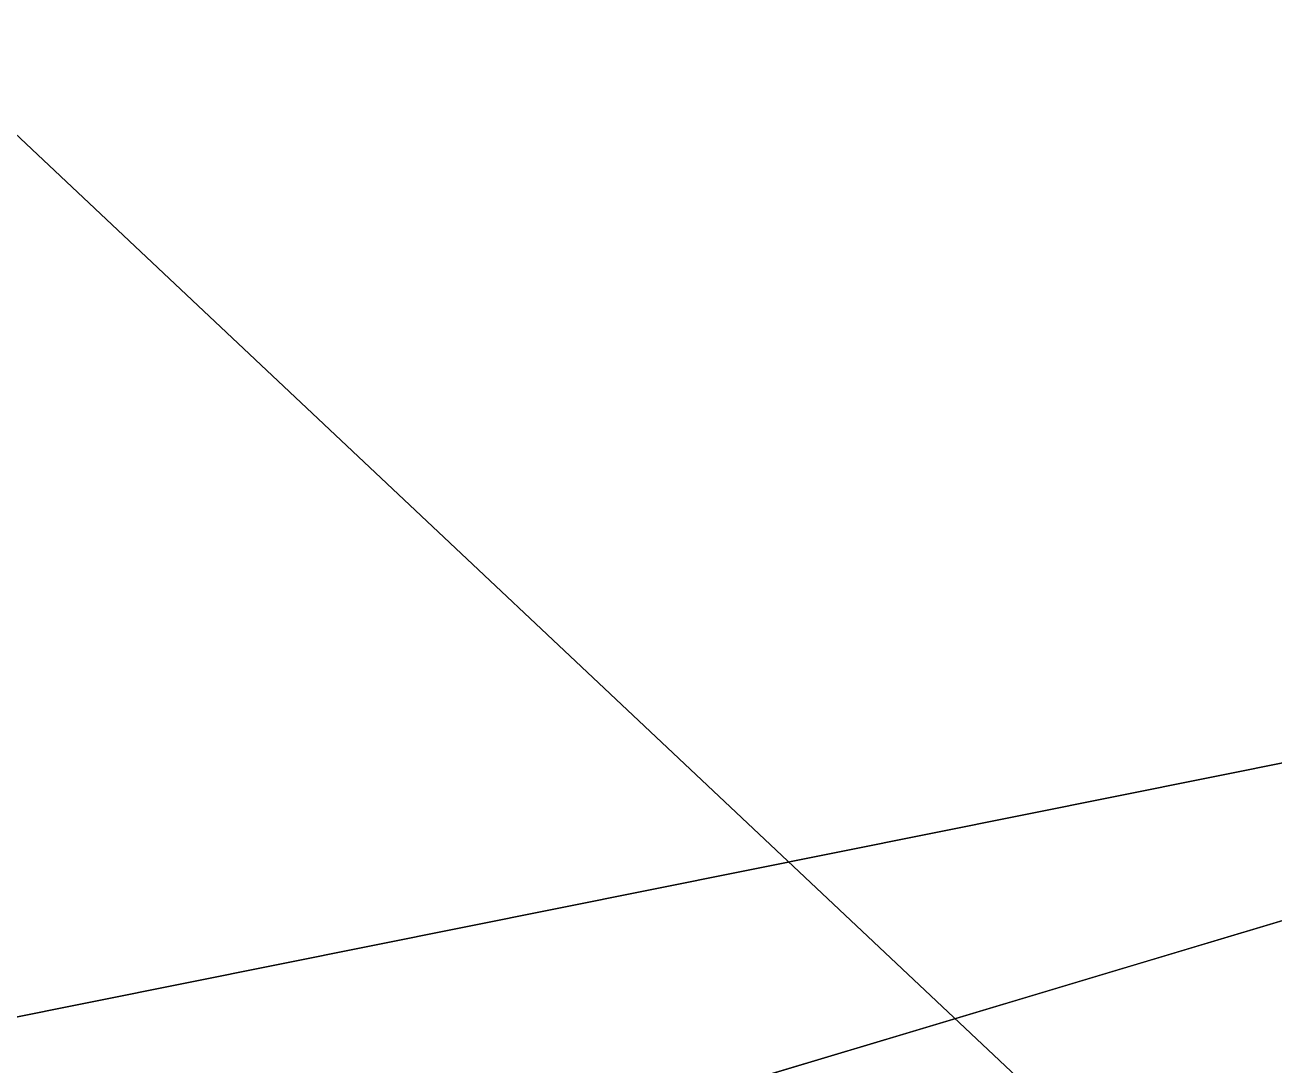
# Model space of a CAD drawing. Header units: metres. Extents: x 503497 to 504361, y 6966567 to 6966857.
# Drawn here: x 504171.811 to 504173.041, y 6966738.702 to 6966739.726 of the extents above; entities that cross this region are included whole.
import ezdxf

# ---------------------------------------------------------------- set-up
doc = ezdxf.new("R2010")
doc.units = ezdxf.units.M

msp = doc.modelspace()

# ---------------------------------------------------------------- linework, layer by layer
at = {"layer": 'SHADOW_APPROVED_20260621T150000'}
for points in [[(504161.9915, 6966748.8559), (504162.3543, 6966751.1815), (504242.4848, 6966675.7282), (504242.122, 6966673.4026), (504161.9915, 6966748.8559)], [(504160.6196, 6966749.0699), (504161.9915, 6966748.8559), (504242.122, 6966673.4026), (504240.7501, 6966673.6166), (504160.6196, 6966749.0699)]]:
    msp.add_lwpolyline(points, close=True, dxfattribs=at)
at = {"layer": 'SHADOW_APPROVED_20261221T160000'}
for points in [[(504127.901, 6966729.9403), (504129.6052, 6966740.8657), (504194.7349, 6966753.9348), (504193.0307, 6966743.0094), (504127.901, 6966729.9403)], [(504138.0232, 6966728.3614), (504127.901, 6966729.9403), (504193.0307, 6966743.0094), (504203.1529, 6966741.4305), (504138.0232, 6966728.3614)]]:
    msp.add_lwpolyline(points, close=True, dxfattribs=at)
at = {"layer": 'SHADOW_APPROVED_20261221T170000'}
for points in [[(504138.446, 6966731.0718), (504138.0232, 6966728.3614), (504250.8704, 6966762.1364), (504251.2932, 6966764.8468), (504138.446, 6966731.0718)], [(504138.0232, 6966728.3614), (504127.901, 6966729.9403), (504240.7482, 6966763.7153), (504250.8704, 6966762.1364), (504138.0232, 6966728.3614)]]:
    msp.add_lwpolyline(points, close=True, dxfattribs=at)
at = {"layer": 'SHADOW_COMPARATOR_RL48_20260621T150000'}
for points in [[(504161.9915, 6966748.8559), (504162.3543, 6966751.1815), (504208.0479, 6966708.155), (504207.6851, 6966705.8294), (504161.9915, 6966748.8559)], [(504160.6196, 6966749.0699), (504161.9915, 6966748.8559), (504207.6851, 6966705.8294), (504206.3132, 6966706.0434), (504160.6196, 6966749.0699)]]:
    msp.add_lwpolyline(points, close=True, dxfattribs=at)
at = {"layer": 'SHADOW_COMPARATOR_RL48_20261221T170000'}
for points in [[(504138.446, 6966731.0718), (504138.0232, 6966728.3614), (504202.3732, 6966747.6213), (504202.796, 6966750.3317), (504138.446, 6966731.0718)], [(504138.0232, 6966728.3614), (504127.901, 6966729.9403), (504192.251, 6966749.2002), (504202.3732, 6966747.6213), (504138.0232, 6966728.3614)]]:
    msp.add_lwpolyline(points, close=True, dxfattribs=at)

doc.saveas('drawing.dxf')
